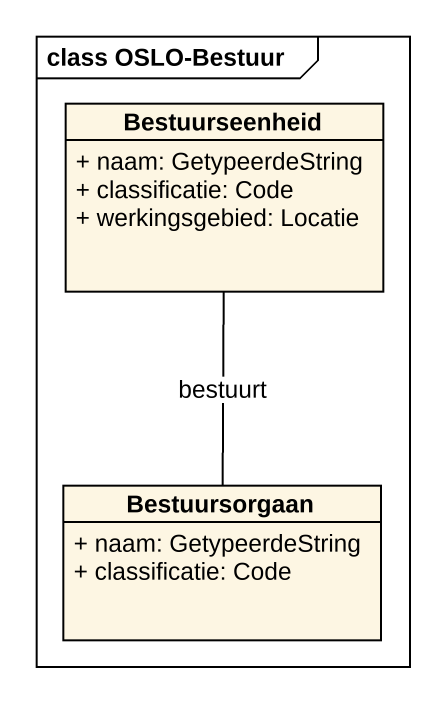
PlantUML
@startuml
mainframe class OSLO-Bestuur
hide circle
hide empty members
skinparam classAttributeIconSize 0
class Bestuurseenheid {
  + naam: GetypeerdeString
  + classificatie: Code
  + werkingsgebied: Locatie
}
class Bestuursorgaan {
  + naam: GetypeerdeString
  + classificatie: Code
}
Bestuursorgaan -up- Bestuurseenheid : bestuurt
@enduml
